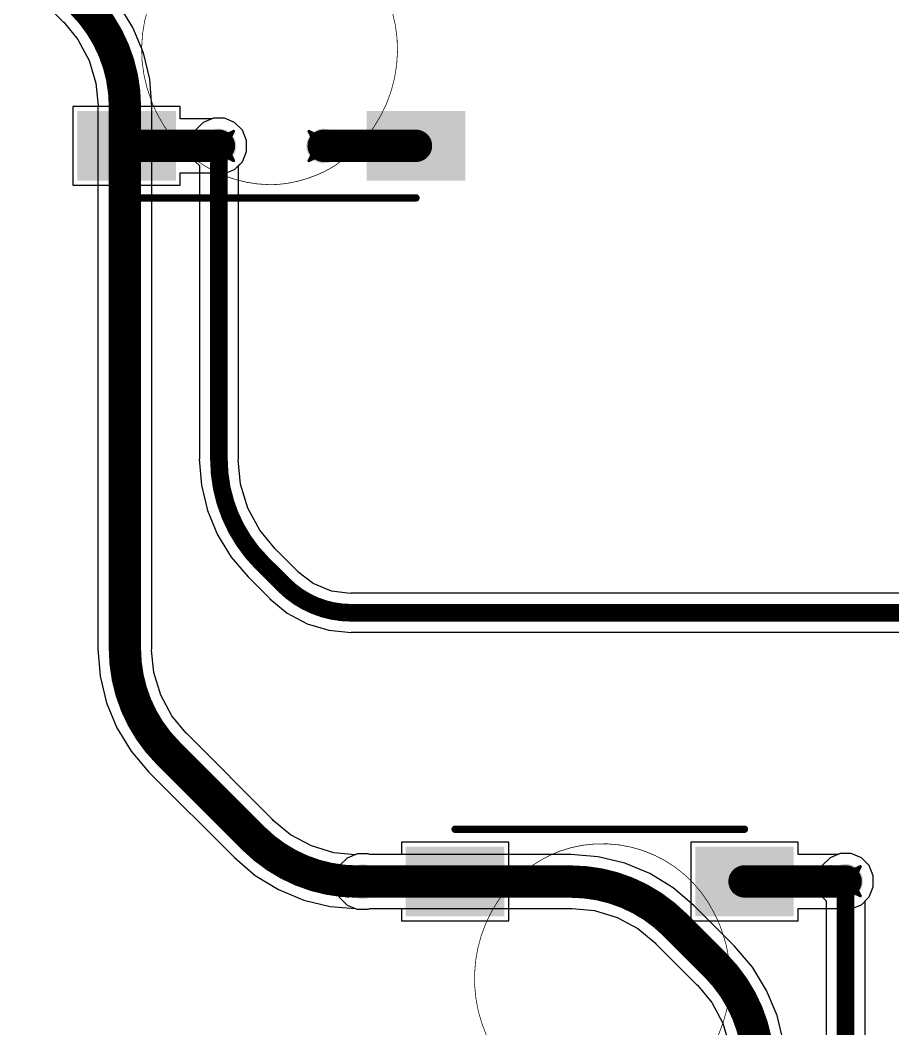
# Model space of a CAD drawing. Header units: inches. Extents: x -11 to 1110, y -7 to 455.
# Drawn here: x 664.1 to 679.18, y 109.91 to 127.33 of the extents above; entities that cross this region are included whole.
import ezdxf

# ---------------------------------------------------------------- set-up
doc = ezdxf.new("R2010")
doc.units = ezdxf.units.IN
for name, color, linetype in [('Bottom Layer', 5, 'Continuous'), ('Drill Drawing', 1, 'Continuous'), ('Mechanical 7', 56, 'Continuous'), ('Top Layer', 1, 'Continuous'), ('Top Overlay', 2, 'Continuous'), ('Top Paste', 8, 'Continuous'), ('Top Solder', 216, 'Continuous'), ('Via Holes', 16, 'Continuous')]:
    doc.layers.add(name, color=color, linetype=linetype)

msp = doc.modelspace()

# ---------------------------------------------------------------- hatches: boundary and pattern name
at = {"layer": 'Bottom Layer'}
h = msp.add_hatch(color=5, dxfattribs=at)
edge = h.paths.add_edge_path()
edge.add_arc((667.536, 125.155), 0.3, 0, 360)
h = msp.add_hatch(color=5, dxfattribs=at)
edge = h.paths.add_edge_path()
edge.add_arc((669.345, 125.155), 0.3, 0, 360)
h = msp.add_hatch(color=5, dxfattribs=at)
edge = h.paths.add_edge_path()
edge.add_arc((670.02, 112.452), 0.3, 0, 360)
h = msp.add_hatch(color=5, dxfattribs=at)
edge = h.paths.add_edge_path()
edge.add_arc((678.363, 112.458), 0.3, 0, 360)
at = {"layer": 'Top Layer'}
for points in [[(665.191, 125.658), (666.691, 125.658), (666.691, 124.658), (665.191, 124.658)], [(670.191, 125.658), (671.691, 125.658), (671.691, 124.658), (670.191, 124.658)], [(670.865, 112.955), (672.365, 112.955), (672.365, 111.955), (670.865, 111.955)], [(677.365, 111.955), (675.865, 111.955), (675.865, 112.955), (677.365, 112.955)]]:
    msp.add_hatch(color=1, dxfattribs=at).paths.add_polyline_path(points)
h = msp.add_hatch(color=1, dxfattribs=at)
edge = h.paths.add_edge_path()
edge.add_arc((667.536, 125.155), 0.3, 0, 360)
h = msp.add_hatch(color=1, dxfattribs=at)
edge = h.paths.add_edge_path()
edge.add_arc((669.345, 125.155), 0.3, 0, 360)
h = msp.add_hatch(color=1, dxfattribs=at)
edge = h.paths.add_edge_path()
edge.add_arc((670.02, 112.452), 0.3, 0, 360)
h = msp.add_hatch(color=1, dxfattribs=at)
edge = h.paths.add_edge_path()
edge.add_arc((678.363, 112.458), 0.3, 0, 360)
at = {"layer": 'Top Paste'}
for points in [[(665.191, 125.658), (666.691, 125.658), (666.691, 124.658), (665.191, 124.658)], [(670.191, 125.658), (671.691, 125.658), (671.691, 124.658), (670.191, 124.658)], [(670.865, 112.955), (672.365, 112.955), (672.365, 111.955), (670.865, 111.955)], [(677.365, 111.955), (675.865, 111.955), (675.865, 112.955), (677.365, 112.955)]]:
    msp.add_hatch(color=8, dxfattribs=at).paths.add_polyline_path(points)
at = {"layer": 'Top Solder'}
for points in [[(665.089, 125.76), (666.792, 125.76), (666.792, 124.557), (665.089, 124.557)], [(670.089, 125.76), (671.792, 125.76), (671.792, 124.557), (670.089, 124.557)], [(670.764, 113.057), (672.467, 113.057), (672.467, 111.853), (670.764, 111.853)], [(677.467, 111.853), (675.764, 111.853), (675.764, 113.057), (677.467, 113.057)]]:
    msp.add_hatch(color=216, dxfattribs=at).paths.add_polyline_path(points)
at = {"layer": 'Via Holes'}
h = msp.add_hatch(color=7, dxfattribs=at)
edge = h.paths.add_edge_path()
edge.add_arc((667.536, 125.155), 0.15, 0, 360)
h = msp.add_hatch(color=7, dxfattribs=at)
edge = h.paths.add_edge_path()
edge.add_arc((669.345, 125.155), 0.15, 0, 360)
h = msp.add_hatch(color=7, dxfattribs=at)
edge = h.paths.add_edge_path()
edge.add_arc((670.02, 112.452), 0.15, 0, 360)
h = msp.add_hatch(color=7, dxfattribs=at)
edge = h.paths.add_edge_path()
edge.add_arc((678.363, 112.458), 0.15, 0, 360)

# ---------------------------------------------------------------- linework, layer by layer
at = {"layer": 'Bottom Layer'}
for p, q in [((664.102, 128.038), (664.838, 127.303)), ((666.051, 127.201), (665.804, 127.603)), ((664.838, 127.303), (664.856, 127.291)), ((664.856, 127.291), (665.101, 126.992)), ((666.231, 126.765), (666.051, 127.201)), ((665.101, 126.992), (665.294, 126.632)), ((665.294, 126.632), (665.412, 126.242)), ((666.341, 126.306), (666.231, 126.765)), ((666.378, 125.836), (666.341, 126.306)), ((665.412, 126.242), (665.45, 125.857)), ((665.45, 125.857), (665.446, 125.836)), ((665.446, 125.836), (665.446, 116.47)), ((666.378, 116.47), (666.378, 125.836)), ((666.378, 125.836), (666.378, 125.836)), ((667.441, 125.633), (667.266, 125.56)), ((667.631, 125.633), (667.441, 125.633)), ((667.807, 125.56), (667.631, 125.633)), ((667.131, 125.426), (667.058, 125.25)), ((667.266, 125.56), (667.131, 125.426)), ((667.941, 125.426), (667.807, 125.56)), ((668.014, 125.25), (667.941, 125.426)), ((667.058, 125.25), (667.058, 125.06)), ((668.014, 125.06), (668.014, 125.25)), ((667.058, 125.06), (667.131, 124.884)), ((667.941, 124.884), (668.014, 125.06)), ((667.131, 124.884), (667.2, 124.816)), ((667.2, 124.816), (667.2, 119.747)), ((667.873, 124.816), (667.941, 124.884)), ((667.873, 119.747), (667.873, 124.816)), ((667.2, 119.747), (667.197, 119.747)), ((667.197, 119.747), (667.233, 119.297)), ((667.87, 119.733), (667.873, 119.747)), ((667.911, 119.317), (667.87, 119.733)), ((668.037, 118.903), (667.911, 119.317)), ((667.233, 119.297), (667.338, 118.858)), ((667.338, 118.858), (667.511, 118.44)), ((668.241, 118.521), (668.037, 118.903)), ((668.506, 118.198), (668.241, 118.521)), ((667.511, 118.44), (667.747, 118.055)), ((668.518, 118.189), (668.506, 118.198)), ((668.893, 117.815), (668.518, 118.189)), ((667.747, 118.055), (668.04, 117.712)), ((668.902, 117.802), (668.893, 117.815)), ((669.162, 117.602), (668.902, 117.802)), ((668.04, 117.712), (668.042, 117.713)), ((668.042, 117.713), (668.417, 117.339)), ((669.479, 117.47), (669.162, 117.602)), ((669.805, 117.428), (669.479, 117.47)), ((669.82, 117.431), (669.805, 117.428)), ((685.133, 117.431), (669.82, 117.431)), ((668.417, 117.339), (668.415, 117.336)), ((668.415, 117.336), (668.716, 117.089)), ((668.716, 117.089), (669.06, 116.906)), ((669.06, 116.906), (669.432, 116.792)), ((669.432, 116.792), (669.82, 116.754)), ((669.82, 116.754), (669.82, 116.757)), ((669.82, 116.757), (685.133, 116.757)), ((665.446, 116.47), (665.445, 116.47)), ((665.445, 116.47), (665.482, 115.999)), ((666.374, 116.449), (666.378, 116.47)), ((666.412, 116.064), (666.374, 116.449)), ((666.53, 115.674), (666.412, 116.064)), ((665.482, 115.999), (665.592, 115.541)), ((666.722, 115.314), (666.53, 115.674)), ((665.592, 115.541), (665.773, 115.105)), ((666.968, 115.015), (666.722, 115.314)), ((665.773, 115.105), (666.02, 114.703)), ((666.985, 115.003), (666.968, 115.015)), ((668.463, 113.525), (666.985, 115.003)), ((666.02, 114.703), (666.326, 114.344)), ((666.326, 114.344), (666.326, 114.344)), ((666.326, 114.344), (667.804, 112.866)), ((668.475, 113.507), (668.463, 113.525)), ((668.774, 113.262), (668.475, 113.507)), ((669.134, 113.07), (668.774, 113.262)), ((669.524, 112.951), (669.134, 113.07)), ((669.891, 112.915), (669.524, 112.951)), ((669.925, 112.929), (669.891, 112.915)), ((670.115, 112.929), (669.925, 112.929)), ((670.143, 112.918), (670.115, 112.929)), ((673.617, 112.918), (670.143, 112.918)), ((674.087, 112.881), (673.617, 112.918)), ((673.617, 112.918), (673.617, 112.918)), ((674.546, 112.771), (674.087, 112.881)), ((678.268, 112.936), (678.093, 112.863)), ((678.458, 112.936), (678.268, 112.936)), ((678.634, 112.863), (678.458, 112.936)), ((667.804, 112.866), (667.804, 112.866)), ((667.804, 112.866), (668.163, 112.559)), ((674.982, 112.59), (674.546, 112.771)), ((677.958, 112.729), (677.886, 112.553)), ((678.093, 112.863), (677.958, 112.729)), ((678.769, 112.729), (678.634, 112.863)), ((678.841, 112.553), (678.769, 112.729)), ((668.163, 112.559), (668.565, 112.313)), ((675.384, 112.344), (674.982, 112.59)), ((677.886, 112.553), (677.886, 112.363)), ((678.841, 112.363), (678.841, 112.553)), ((677.886, 112.363), (677.958, 112.188)), ((678.769, 112.188), (678.841, 112.363)), ((668.565, 112.313), (669.001, 112.132)), ((675.743, 112.038), (675.384, 112.344)), ((677.958, 112.188), (678.027, 112.119)), ((678.7, 112.119), (678.769, 112.188)), ((669.001, 112.132), (669.46, 112.022)), ((669.46, 112.022), (669.89, 111.988)), ((675.743, 112.037), (675.743, 112.038)), ((676.445, 111.335), (675.743, 112.037)), ((678.027, 112.119), (678.027, 93.226)), ((678.7, 93.238), (678.7, 112.119)), ((669.89, 111.988), (669.925, 111.974)), ((669.925, 111.974), (670.115, 111.974)), ((670.115, 111.974), (670.143, 111.985)), ((670.143, 111.985), (673.617, 111.985)), ((673.617, 111.985), (673.638, 111.99)), ((673.638, 111.99), (674.023, 111.952)), ((674.023, 111.952), (674.413, 111.833)), ((674.413, 111.833), (674.773, 111.641)), ((674.773, 111.641), (675.071, 111.396)), ((675.071, 111.396), (675.083, 111.378)), ((675.083, 111.378), (675.786, 110.676)), ((676.751, 110.976), (676.445, 111.335)), ((676.445, 111.335), (676.445, 111.335)), ((676.998, 110.574), (676.751, 110.976)), ((675.786, 110.676), (675.804, 110.664)), ((675.804, 110.664), (676.049, 110.365)), ((677.179, 110.138), (676.998, 110.574)), ((676.049, 110.365), (676.241, 110.005)), ((677.289, 109.68), (677.179, 110.138)), ((676.241, 110.005), (676.359, 109.615))]:
    msp.add_line(p, q, dxfattribs=at)
for points in [[(665.168, 127.632, 0.559, 0.559, -0.198912), (665.912, 125.836, 0.559, 0.559, 0)], [(665.912, 116.47, 0.559, 0.559, 0), (665.912, 125.836, 0.559, 0.559, 0)], [(667.536, 119.747, 0.305, 0.305, 0), (667.536, 125.155, 0.305, 0.305, 0)], [(668.28, 117.951, 0.305, 0.305, -0.198912), (667.536, 119.747, 0.305, 0.305, 0)], [(668.28, 117.951, 0.305, 0.305, 0), (668.655, 117.577, 0.305, 0.305, 0)], [(669.82, 117.094, 0.305, 0.305, -0.198912), (668.655, 117.577, 0.305, 0.305, 0)], [(669.82, 117.094, 0.305, 0.305, 0), (685.133, 117.094, 0.305, 0.305, 0)], [(666.656, 114.674, 0.559, 0.559, -0.198912), (665.912, 116.47, 0.559, 0.559, 0)], [(666.656, 114.674, 0.559, 0.559, 0), (668.134, 113.196, 0.559, 0.559, 0)], [(669.93, 112.452, 0.559, 0.559, -0.198912), (668.134, 113.196, 0.559, 0.559, 0)], [(669.93, 112.452, 0.559, 0.559, 0), (670.02, 112.452, 0.559, 0.559, 0)], [(670.02, 112.452, 0.559, 0.559, 0), (673.617, 112.452, 0.559, 0.559, 0)], [(673.617, 112.452, 0.559, 0.559, -0.198912), (675.413, 111.708, 0.559, 0.559, 0)], [(678.363, 92.899, 0.305, 0.305, 0), (678.363, 112.458, 0.305, 0.305, 0)], [(675.413, 111.708, 0.559, 0.559, 0), (676.115, 111.005, 0.559, 0.559, 0)], [(676.115, 111.005, 0.559, 0.559, -0.198912), (676.859, 109.209, 0.559, 0.559, 0)]]:
    msp.add_lwpolyline(points, format="xyseb", dxfattribs=at)
for points in [[(665.772, 125.836, 0.279, 0.279, 1), (666.051, 125.836, 0.279, 0.279, 1)], [(665.772, 125.836, 0.279, 0.279, 1), (666.051, 125.836, 0.279, 0.279, 1)], [(667.46, 125.155, 0.152, 0.152, 1), (667.612, 125.155, 0.152, 0.152, 1)], [(667.46, 119.747, 0.152, 0.152, 1), (667.612, 119.747, 0.152, 0.152, 1)], [(667.46, 119.747, 0.152, 0.152, 1), (667.612, 119.747, 0.152, 0.152, 1)], [(668.204, 117.951, 0.152, 0.152, 1), (668.356, 117.951, 0.152, 0.152, 1)], [(668.204, 117.951, 0.152, 0.152, 1), (668.356, 117.951, 0.152, 0.152, 1)], [(668.579, 117.577, 0.152, 0.152, 1), (668.731, 117.577, 0.152, 0.152, 1)], [(668.579, 117.577, 0.152, 0.152, 1), (668.731, 117.577, 0.152, 0.152, 1)], [(669.744, 117.094, 0.152, 0.152, 1), (669.896, 117.094, 0.152, 0.152, 1)], [(669.744, 117.094, 0.152, 0.152, 1), (669.896, 117.094, 0.152, 0.152, 1)], [(665.772, 116.47, 0.279, 0.279, 1), (666.051, 116.47, 0.279, 0.279, 1)], [(665.772, 116.47, 0.279, 0.279, 1), (666.051, 116.47, 0.279, 0.279, 1)], [(666.516, 114.674, 0.279, 0.279, 1), (666.795, 114.674, 0.279, 0.279, 1)], [(666.516, 114.674, 0.279, 0.279, 1), (666.795, 114.674, 0.279, 0.279, 1)], [(667.994, 113.196, 0.279, 0.279, 1), (668.274, 113.196, 0.279, 0.279, 1)], [(667.994, 113.196, 0.279, 0.279, 1), (668.274, 113.196, 0.279, 0.279, 1)], [(669.79, 112.452, 0.279, 0.279, 1), (670.07, 112.452, 0.279, 0.279, 1)], [(669.79, 112.452, 0.279, 0.279, 1), (670.07, 112.452, 0.279, 0.279, 1)], [(669.88, 112.452, 0.279, 0.279, 1), (670.159, 112.452, 0.279, 0.279, 1)], [(669.88, 112.452, 0.279, 0.279, 1), (670.159, 112.452, 0.279, 0.279, 1)], [(673.477, 112.452, 0.279, 0.279, 1), (673.757, 112.452, 0.279, 0.279, 1)], [(673.477, 112.452, 0.279, 0.279, 1), (673.757, 112.452, 0.279, 0.279, 1)], [(678.287, 112.458, 0.152, 0.152, 1), (678.44, 112.458, 0.152, 0.152, 1)], [(675.273, 111.708, 0.279, 0.279, 1), (675.553, 111.708, 0.279, 0.279, 1)], [(675.273, 111.708, 0.279, 0.279, 1), (675.553, 111.708, 0.279, 0.279, 1)], [(675.976, 111.005, 0.279, 0.279, 1), (676.255, 111.005, 0.279, 0.279, 1)], [(675.976, 111.005, 0.279, 0.279, 1), (676.255, 111.005, 0.279, 0.279, 1)]]:
    msp.add_lwpolyline(points, format="xyseb", close=True, dxfattribs=at)
at = {"layer": 'Drill Drawing'}
for points in [[(667.282, 125.409, 0.0508, 0.0508, 0), (667.536, 125.282, 0.0508, 0.0508, 0)], [(667.282, 125.409, 0.0508, 0.0508, 0), (667.409, 125.155, 0.0508, 0.0508, 0)], [(667.536, 125.282, 0.0508, 0.0508, 0), (667.79, 125.409, 0.0508, 0.0508, 0)], [(667.663, 125.155, 0.0508, 0.0508, 0), (667.79, 125.409, 0.0508, 0.0508, 0)], [(669.091, 125.409, 0.0508, 0.0508, 0), (669.345, 125.282, 0.0508, 0.0508, 0)], [(669.091, 125.409, 0.0508, 0.0508, 0), (669.218, 125.155, 0.0508, 0.0508, 0)], [(669.345, 125.282, 0.0508, 0.0508, 0), (669.599, 125.409, 0.0508, 0.0508, 0)], [(669.472, 125.155, 0.0508, 0.0508, 0), (669.599, 125.409, 0.0508, 0.0508, 0)], [(667.282, 124.901, 0.0508, 0.0508, 0), (667.409, 125.155, 0.0508, 0.0508, 0)], [(667.663, 125.155, 0.0508, 0.0508, 0), (667.79, 124.901, 0.0508, 0.0508, 0)], [(669.091, 124.901, 0.0508, 0.0508, 0), (669.218, 125.155, 0.0508, 0.0508, 0)], [(669.472, 125.155, 0.0508, 0.0508, 0), (669.599, 124.901, 0.0508, 0.0508, 0)], [(667.282, 124.901, 0.0508, 0.0508, 0), (667.536, 125.028, 0.0508, 0.0508, 0)], [(667.536, 125.028, 0.0508, 0.0508, 0), (667.79, 124.901, 0.0508, 0.0508, 0)], [(669.091, 124.901, 0.0508, 0.0508, 0), (669.345, 125.028, 0.0508, 0.0508, 0)], [(669.345, 125.028, 0.0508, 0.0508, 0), (669.599, 124.901, 0.0508, 0.0508, 0)], [(669.766, 112.706, 0.0508, 0.0508, 0), (670.02, 112.579, 0.0508, 0.0508, 0)], [(669.766, 112.706, 0.0508, 0.0508, 0), (669.893, 112.452, 0.0508, 0.0508, 0)], [(670.02, 112.579, 0.0508, 0.0508, 0), (670.274, 112.706, 0.0508, 0.0508, 0)], [(670.147, 112.452, 0.0508, 0.0508, 0), (670.274, 112.706, 0.0508, 0.0508, 0)], [(678.109, 112.712, 0.0508, 0.0508, 0), (678.363, 112.585, 0.0508, 0.0508, 0)], [(678.109, 112.712, 0.0508, 0.0508, 0), (678.236, 112.458, 0.0508, 0.0508, 0)], [(678.363, 112.585, 0.0508, 0.0508, 0), (678.617, 112.712, 0.0508, 0.0508, 0)], [(678.49, 112.458, 0.0508, 0.0508, 0), (678.617, 112.712, 0.0508, 0.0508, 0)], [(669.766, 112.198, 0.0508, 0.0508, 0), (669.893, 112.452, 0.0508, 0.0508, 0)], [(669.766, 112.198, 0.0508, 0.0508, 0), (670.02, 112.325, 0.0508, 0.0508, 0)], [(670.02, 112.325, 0.0508, 0.0508, 0), (670.274, 112.198, 0.0508, 0.0508, 0)], [(670.147, 112.452, 0.0508, 0.0508, 0), (670.274, 112.198, 0.0508, 0.0508, 0)], [(678.109, 112.204, 0.0508, 0.0508, 0), (678.236, 112.458, 0.0508, 0.0508, 0)], [(678.109, 112.204, 0.0508, 0.0508, 0), (678.363, 112.331, 0.0508, 0.0508, 0)], [(678.363, 112.331, 0.0508, 0.0508, 0), (678.617, 112.204, 0.0508, 0.0508, 0)], [(678.49, 112.458, 0.0508, 0.0508, 0), (678.617, 112.204, 0.0508, 0.0508, 0)]]:
    msp.add_lwpolyline(points, format="xyseb", dxfattribs=at)
for points in [[(667.27, 125.409, 0.0254, 0.0254, 1), (667.295, 125.409, 0.0254, 0.0254, 1)], [(667.27, 125.409, 0.0254, 0.0254, 1), (667.295, 125.409, 0.0254, 0.0254, 1)], [(667.778, 125.409, 0.0254, 0.0254, 1), (667.803, 125.409, 0.0254, 0.0254, 1)], [(667.778, 125.409, 0.0254, 0.0254, 1), (667.803, 125.409, 0.0254, 0.0254, 1)], [(669.078, 125.409, 0.0254, 0.0254, 1), (669.104, 125.409, 0.0254, 0.0254, 1)], [(669.078, 125.409, 0.0254, 0.0254, 1), (669.104, 125.409, 0.0254, 0.0254, 1)], [(669.586, 125.409, 0.0254, 0.0254, 1), (669.612, 125.409, 0.0254, 0.0254, 1)], [(669.586, 125.409, 0.0254, 0.0254, 1), (669.612, 125.409, 0.0254, 0.0254, 1)], [(667.524, 125.282, 0.0254, 0.0254, 1), (667.549, 125.282, 0.0254, 0.0254, 1)], [(667.524, 125.282, 0.0254, 0.0254, 1), (667.549, 125.282, 0.0254, 0.0254, 1)], [(669.332, 125.282, 0.0254, 0.0254, 1), (669.358, 125.282, 0.0254, 0.0254, 1)], [(669.332, 125.282, 0.0254, 0.0254, 1), (669.358, 125.282, 0.0254, 0.0254, 1)], [(667.397, 125.155, 0.0254, 0.0254, 1), (667.422, 125.155, 0.0254, 0.0254, 1)], [(667.397, 125.155, 0.0254, 0.0254, 1), (667.422, 125.155, 0.0254, 0.0254, 1)], [(667.651, 125.155, 0.0254, 0.0254, 1), (667.676, 125.155, 0.0254, 0.0254, 1)], [(667.651, 125.155, 0.0254, 0.0254, 1), (667.676, 125.155, 0.0254, 0.0254, 1)], [(669.205, 125.155, 0.0254, 0.0254, 1), (669.231, 125.155, 0.0254, 0.0254, 1)], [(669.205, 125.155, 0.0254, 0.0254, 1), (669.231, 125.155, 0.0254, 0.0254, 1)], [(669.459, 125.155, 0.0254, 0.0254, 1), (669.485, 125.155, 0.0254, 0.0254, 1)], [(669.459, 125.155, 0.0254, 0.0254, 1), (669.485, 125.155, 0.0254, 0.0254, 1)], [(667.27, 124.901, 0.0254, 0.0254, 1), (667.295, 124.901, 0.0254, 0.0254, 1)], [(667.27, 124.901, 0.0254, 0.0254, 1), (667.295, 124.901, 0.0254, 0.0254, 1)], [(667.524, 125.028, 0.0254, 0.0254, 1), (667.549, 125.028, 0.0254, 0.0254, 1)], [(667.524, 125.028, 0.0254, 0.0254, 1), (667.549, 125.028, 0.0254, 0.0254, 1)], [(667.778, 124.901, 0.0254, 0.0254, 1), (667.803, 124.901, 0.0254, 0.0254, 1)], [(667.778, 124.901, 0.0254, 0.0254, 1), (667.803, 124.901, 0.0254, 0.0254, 1)], [(669.078, 124.901, 0.0254, 0.0254, 1), (669.104, 124.901, 0.0254, 0.0254, 1)], [(669.078, 124.901, 0.0254, 0.0254, 1), (669.104, 124.901, 0.0254, 0.0254, 1)], [(669.332, 125.028, 0.0254, 0.0254, 1), (669.358, 125.028, 0.0254, 0.0254, 1)], [(669.332, 125.028, 0.0254, 0.0254, 1), (669.358, 125.028, 0.0254, 0.0254, 1)], [(669.586, 124.901, 0.0254, 0.0254, 1), (669.612, 124.901, 0.0254, 0.0254, 1)], [(669.586, 124.901, 0.0254, 0.0254, 1), (669.612, 124.901, 0.0254, 0.0254, 1)], [(669.753, 112.706, 0.0254, 0.0254, 1), (669.778, 112.706, 0.0254, 0.0254, 1)], [(669.753, 112.706, 0.0254, 0.0254, 1), (669.778, 112.706, 0.0254, 0.0254, 1)], [(670.261, 112.706, 0.0254, 0.0254, 1), (670.286, 112.706, 0.0254, 0.0254, 1)], [(670.261, 112.706, 0.0254, 0.0254, 1), (670.286, 112.706, 0.0254, 0.0254, 1)], [(678.097, 112.712, 0.0254, 0.0254, 1), (678.122, 112.712, 0.0254, 0.0254, 1)], [(678.097, 112.712, 0.0254, 0.0254, 1), (678.122, 112.712, 0.0254, 0.0254, 1)], [(678.605, 112.712, 0.0254, 0.0254, 1), (678.63, 112.712, 0.0254, 0.0254, 1)], [(678.605, 112.712, 0.0254, 0.0254, 1), (678.63, 112.712, 0.0254, 0.0254, 1)], [(670.007, 112.579, 0.0254, 0.0254, 1), (670.032, 112.579, 0.0254, 0.0254, 1)], [(670.007, 112.579, 0.0254, 0.0254, 1), (670.032, 112.579, 0.0254, 0.0254, 1)], [(678.351, 112.585, 0.0254, 0.0254, 1), (678.376, 112.585, 0.0254, 0.0254, 1)], [(678.351, 112.585, 0.0254, 0.0254, 1), (678.376, 112.585, 0.0254, 0.0254, 1)], [(669.88, 112.452, 0.0254, 0.0254, 1), (669.905, 112.452, 0.0254, 0.0254, 1)], [(669.88, 112.452, 0.0254, 0.0254, 1), (669.905, 112.452, 0.0254, 0.0254, 1)], [(670.007, 112.325, 0.0254, 0.0254, 1), (670.032, 112.325, 0.0254, 0.0254, 1)], [(670.007, 112.325, 0.0254, 0.0254, 1), (670.032, 112.325, 0.0254, 0.0254, 1)], [(670.134, 112.452, 0.0254, 0.0254, 1), (670.159, 112.452, 0.0254, 0.0254, 1)], [(670.134, 112.452, 0.0254, 0.0254, 1), (670.159, 112.452, 0.0254, 0.0254, 1)], [(678.224, 112.458, 0.0254, 0.0254, 1), (678.249, 112.458, 0.0254, 0.0254, 1)], [(678.224, 112.458, 0.0254, 0.0254, 1), (678.249, 112.458, 0.0254, 0.0254, 1)], [(678.351, 112.331, 0.0254, 0.0254, 1), (678.376, 112.331, 0.0254, 0.0254, 1)], [(678.351, 112.331, 0.0254, 0.0254, 1), (678.376, 112.331, 0.0254, 0.0254, 1)], [(678.478, 112.458, 0.0254, 0.0254, 1), (678.503, 112.458, 0.0254, 0.0254, 1)], [(678.478, 112.458, 0.0254, 0.0254, 1), (678.503, 112.458, 0.0254, 0.0254, 1)], [(669.753, 112.198, 0.0254, 0.0254, 1), (669.778, 112.198, 0.0254, 0.0254, 1)], [(669.753, 112.198, 0.0254, 0.0254, 1), (669.778, 112.198, 0.0254, 0.0254, 1)], [(670.261, 112.198, 0.0254, 0.0254, 1), (670.286, 112.198, 0.0254, 0.0254, 1)], [(670.261, 112.198, 0.0254, 0.0254, 1), (670.286, 112.198, 0.0254, 0.0254, 1)], [(678.097, 112.204, 0.0254, 0.0254, 1), (678.122, 112.204, 0.0254, 0.0254, 1)], [(678.097, 112.204, 0.0254, 0.0254, 1), (678.122, 112.204, 0.0254, 0.0254, 1)], [(678.605, 112.204, 0.0254, 0.0254, 1), (678.63, 112.204, 0.0254, 0.0254, 1)], [(678.605, 112.204, 0.0254, 0.0254, 1), (678.63, 112.204, 0.0254, 0.0254, 1)]]:
    msp.add_lwpolyline(points, format="xyseb", close=True, dxfattribs=at)
at = {"layer": 'Mechanical 7'}
for points in [[(666.363, 125.952, 0.0127, 0.0127, -0.351382), (667.27, 128.817, 0.0127, 0.0127, 0)], [(670.46, 127.687, 0.0127, 0.0127, -0.350957), (669.555, 124.826, 0.0127, 0.0127, 0)], [(666.48, 125.69, 0.0127, 0.0127, -0.029837), (666.363, 125.952, 0.0127, 0.0127, 0)], [(668.413, 124.487, 0.0127, 0.0127, -0.279311), (666.48, 125.69, 0.0127, 0.0127, 0)], [(669.555, 124.826, 0.0127, 0.0127, -0.041849), (669.234, 124.657, 0.0127, 0.0127, 0)], [(669.234, 124.657, 0.0127, 0.0127, -0.05772), (668.741, 124.514, 0.0127, 0.0127, 0)], [(668.741, 124.514, 0.0127, 0.0127, -0.041142), (668.413, 124.487, 0.0127, 0.0127, 0)], [(673.418, 112.975, 0.0127, 0.0127, -0.381559), (676.091, 111.909, 0.0127, 0.0127, 0)], [(672.799, 112.615, 0.0127, 0.0127, -0.082792), (673.418, 112.975, 0.0127, 0.0127, 0)], [(672.082, 109.992, 0.0127, 0.0127, -0.307916), (672.799, 112.615, 0.0127, 0.0127, 0)], [(676.091, 111.909, 0.0127, 0.0127, -0.039179), (676.238, 111.563, 0.0127, 0.0127, 0)], [(676.238, 111.563, 0.0127, 0.0127, -0.307874), (675.523, 108.941, 0.0127, 0.0127, 0)], [(672.335, 109.465, 0.0127, 0.0127, -0.06146), (672.082, 109.992, 0.0127, 0.0127, 0)]]:
    msp.add_lwpolyline(points, format="xyseb", dxfattribs=at)
for points in [[(666.36, 125.952, 0.00635, 0.00635, 1), (666.366, 125.952, 0.00635, 0.00635, 1)], [(666.36, 125.952, 0.00635, 0.00635, 1), (666.366, 125.952, 0.00635, 0.00635, 1)], [(666.477, 125.69, 0.00635, 0.00635, 1), (666.484, 125.69, 0.00635, 0.00635, 1)], [(666.477, 125.69, 0.00635, 0.00635, 1), (666.484, 125.69, 0.00635, 0.00635, 1)], [(669.552, 124.826, 0.00635, 0.00635, 1), (669.558, 124.826, 0.00635, 0.00635, 1)], [(669.552, 124.826, 0.00635, 0.00635, 1), (669.558, 124.826, 0.00635, 0.00635, 1)], [(669.231, 124.657, 0.00635, 0.00635, 1), (669.237, 124.657, 0.00635, 0.00635, 1)], [(669.231, 124.657, 0.00635, 0.00635, 1), (669.237, 124.657, 0.00635, 0.00635, 1)], [(668.41, 124.487, 0.00635, 0.00635, 1), (668.416, 124.487, 0.00635, 0.00635, 1)], [(668.41, 124.487, 0.00635, 0.00635, 1), (668.416, 124.487, 0.00635, 0.00635, 1)], [(668.738, 124.514, 0.00635, 0.00635, 1), (668.744, 124.514, 0.00635, 0.00635, 1)], [(668.738, 124.514, 0.00635, 0.00635, 1), (668.744, 124.514, 0.00635, 0.00635, 1)], [(673.415, 112.975, 0.00635, 0.00635, 1), (673.421, 112.975, 0.00635, 0.00635, 1)], [(673.415, 112.975, 0.00635, 0.00635, 1), (673.421, 112.975, 0.00635, 0.00635, 1)], [(672.796, 112.615, 0.00635, 0.00635, 1), (672.802, 112.615, 0.00635, 0.00635, 1)], [(672.796, 112.615, 0.00635, 0.00635, 1), (672.802, 112.615, 0.00635, 0.00635, 1)], [(676.088, 111.909, 0.00635, 0.00635, 1), (676.094, 111.909, 0.00635, 0.00635, 1)], [(676.088, 111.909, 0.00635, 0.00635, 1), (676.094, 111.909, 0.00635, 0.00635, 1)], [(676.235, 111.563, 0.00635, 0.00635, 1), (676.241, 111.563, 0.00635, 0.00635, 1)], [(676.235, 111.563, 0.00635, 0.00635, 1), (676.241, 111.563, 0.00635, 0.00635, 1)], [(672.079, 109.992, 0.00635, 0.00635, 1), (672.085, 109.992, 0.00635, 0.00635, 1)], [(672.079, 109.992, 0.00635, 0.00635, 1), (672.085, 109.992, 0.00635, 0.00635, 1)]]:
    msp.add_lwpolyline(points, format="xyseb", close=True, dxfattribs=at)
at = {"layer": 'Top Layer'}
for p, q in [((666.868, 125.836), (665.013, 125.836)), ((665.013, 125.836), (665.013, 124.481)), ((666.868, 125.625), (666.868, 125.836)), ((667.421, 125.625), (666.868, 125.625)), ((667.441, 125.633), (667.421, 125.625)), ((667.631, 125.633), (667.441, 125.633)), ((667.807, 125.56), (667.631, 125.633)), ((667.941, 125.426), (667.807, 125.56)), ((668.014, 125.25), (667.941, 125.426)), ((668.014, 125.06), (668.014, 125.25)), ((667.941, 124.884), (668.014, 125.06)), ((667.631, 124.677), (667.807, 124.75)), ((667.807, 124.75), (667.941, 124.884)), ((666.868, 124.481), (666.868, 124.692)), ((666.868, 124.692), (667.405, 124.692)), ((667.405, 124.692), (667.441, 124.677)), ((667.441, 124.677), (667.631, 124.677)), ((665.013, 124.481), (666.868, 124.481)), ((672.543, 113.133), (670.688, 113.133)), ((670.688, 113.133), (670.688, 112.921)), ((672.543, 111.777), (672.543, 113.133)), ((677.543, 113.133), (675.688, 113.133)), ((675.688, 113.133), (675.688, 111.777)), ((677.543, 112.921), (677.543, 113.133)), ((669.925, 112.929), (669.749, 112.857)), ((670.115, 112.929), (669.925, 112.929)), ((670.135, 112.921), (670.115, 112.929)), ((670.688, 112.921), (670.135, 112.921)), ((678.232, 112.921), (677.543, 112.921)), ((678.268, 112.936), (678.232, 112.921)), ((678.458, 112.936), (678.268, 112.936)), ((678.634, 112.863), (678.458, 112.936)), ((669.615, 112.722), (669.542, 112.547)), ((669.749, 112.857), (669.615, 112.722)), ((678.769, 112.729), (678.634, 112.863)), ((678.841, 112.553), (678.769, 112.729)), ((669.542, 112.547), (669.542, 112.357)), ((678.841, 112.363), (678.841, 112.553)), ((669.542, 112.357), (669.615, 112.181)), ((678.769, 112.188), (678.841, 112.363)), ((669.615, 112.181), (669.749, 112.047)), ((678.634, 112.053), (678.769, 112.188)), ((669.749, 112.047), (669.925, 111.974)), ((678.458, 111.981), (678.634, 112.053)), ((669.925, 111.974), (670.115, 111.974)), ((670.115, 111.974), (670.151, 111.989)), ((670.151, 111.989), (670.688, 111.989)), ((670.688, 111.989), (670.688, 111.777)), ((677.543, 111.777), (677.543, 111.989)), ((677.543, 111.989), (678.248, 111.989)), ((678.248, 111.989), (678.268, 111.981)), ((678.268, 111.981), (678.458, 111.981)), ((670.688, 111.777), (672.543, 111.777)), ((675.688, 111.777), (677.543, 111.777))]:
    msp.add_line(p, q, dxfattribs=at)
for points in [[(665.941, 125.158, 0.559, 0.559, 0), (667.536, 125.158, 0.559, 0.559, 0)], [(669.345, 125.158, 0.559, 0.559, 0), (670.941, 125.158, 0.559, 0.559, 0)], [(670.02, 112.455, 0.559, 0.559, 0), (671.615, 112.455, 0.559, 0.559, 0)], [(676.615, 112.455, 0.559, 0.559, 0), (678.363, 112.455, 0.559, 0.559, 0)]]:
    msp.add_lwpolyline(points, format="xyseb", dxfattribs=at)
for points in [[(665.801, 125.158, 0.279, 0.279, 1), (666.08, 125.158, 0.279, 0.279, 1)], [(667.397, 125.158, 0.279, 0.279, 1), (667.676, 125.158, 0.279, 0.279, 1)], [(669.205, 125.158, 0.279, 0.279, 1), (669.485, 125.158, 0.279, 0.279, 1)], [(670.801, 125.158, 0.279, 0.279, 1), (671.08, 125.158, 0.279, 0.279, 1)], [(669.88, 112.455, 0.279, 0.279, 1), (670.159, 112.455, 0.279, 0.279, 1)], [(671.476, 112.455, 0.279, 0.279, 1), (671.755, 112.455, 0.279, 0.279, 1)], [(676.476, 112.455, 0.279, 0.279, 1), (676.755, 112.455, 0.279, 0.279, 1)], [(678.224, 112.455, 0.279, 0.279, 1), (678.503, 112.455, 0.279, 0.279, 1)]]:
    msp.add_lwpolyline(points, format="xyseb", close=True, dxfattribs=at)
at = {"layer": 'Top Overlay'}
for points in [[(665.941, 124.258, 0.127, 0.127, 0), (670.941, 124.258, 0.127, 0.127, 0)], [(671.615, 113.356, 0.127, 0.127, 0), (676.615, 113.356, 0.127, 0.127, 0)], [(670.559, 112.354, 0.254, 0.254, 0), (670.559, 112.608, 0.254, 0.254, 0)], [(670.559, 112.608, 0.254, 0.254, 0), (670.686, 112.481, 0.254, 0.254, 0)], [(670.559, 112.354, 0.254, 0.254, 0), (670.686, 112.481, 0.254, 0.254, 0)]]:
    msp.add_lwpolyline(points, format="xyseb", dxfattribs=at)
for points in [[(665.909, 124.258, 0.0635, 0.0635, 1), (665.972, 124.258, 0.0635, 0.0635, 1)], [(670.909, 124.258, 0.0635, 0.0635, 1), (670.972, 124.258, 0.0635, 0.0635, 1)], [(671.584, 113.356, 0.0635, 0.0635, 1), (671.647, 113.356, 0.0635, 0.0635, 1)], [(676.584, 113.356, 0.0635, 0.0635, 1), (676.647, 113.356, 0.0635, 0.0635, 1)], [(670.496, 112.608, 0.127, 0.127, 1), (670.623, 112.608, 0.127, 0.127, 1)], [(670.496, 112.608, 0.127, 0.127, 1), (670.623, 112.608, 0.127, 0.127, 1)], [(670.623, 112.481, 0.127, 0.127, 1), (670.75, 112.481, 0.127, 0.127, 1)], [(670.623, 112.481, 0.127, 0.127, 1), (670.75, 112.481, 0.127, 0.127, 1)], [(670.496, 112.354, 0.127, 0.127, 1), (670.623, 112.354, 0.127, 0.127, 1)], [(670.496, 112.354, 0.127, 0.127, 1), (670.623, 112.354, 0.127, 0.127, 1)]]:
    msp.add_lwpolyline(points, format="xyseb", close=True, dxfattribs=at)

doc.saveas('drawing.dxf')
